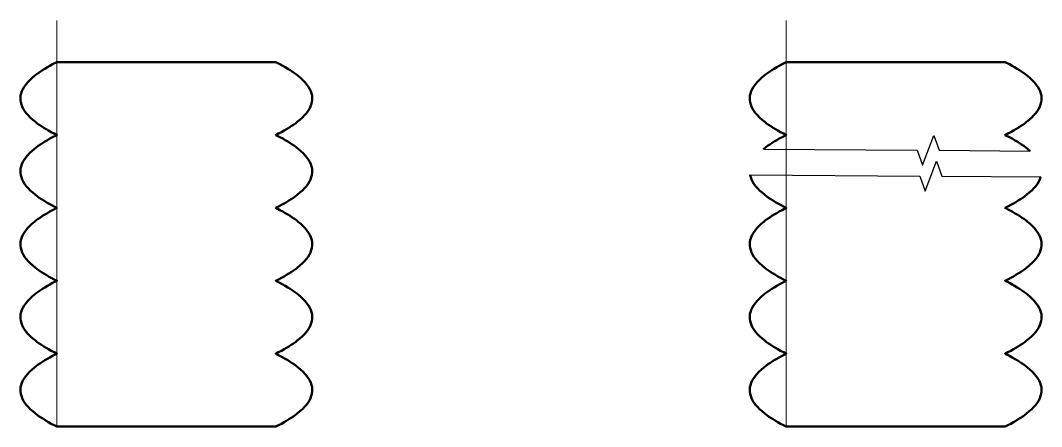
# Model space of a CAD drawing. Header units: millimetres. Extents: x -0.1 to 5.31, y -0.35 to 3.02.
# Drawn here: x -0.1 to 2.7, y 0 to 1.114 of the extents above; entities that cross this region are included whole.
import ezdxf

# ---------------------------------------------------------------- set-up
doc = ezdxf.new("R2010")
doc.units = ezdxf.units.MM
doc.linetypes.add('AM_ISO08W050', pattern=[18, 12, -1.5, 3, -1.5])
for name, color, linetype, lineweight in [('AM_0', 7, 'Continuous', 50), ('AM_4', 3, 'Continuous', 25), ('AM_7', 4, 'AM_ISO08W050', 20)]:
    doc.layers.add(name, color=color, linetype=linetype, lineweight=lineweight)

msp = doc.modelspace()

# ---------------------------------------------------------------- linework, layer by layer
at = {"layer": 'AM_0'}
for p, q in [((0, 1), (0.6002, 1)), ((2, 1), (2.6002, 1)), ((0, 0), (0.6002, 0)), ((2, 0), (2.6002, 0))]:
    msp.add_line(p, q, dxfattribs=at)
for points in [[(0, 0.8), (0, 0.8), (-0.0078, 0.804), (-0.0078, 0.804), (-0.0154, 0.808), (-0.0154, 0.808), (-0.0226, 0.812), (-0.0226, 0.812), (-0.0294, 0.816), (-0.0294, 0.816), (-0.036, 0.82), (-0.036, 0.82), (-0.0422, 0.824), (-0.0422, 0.824), (-0.0482, 0.828), (-0.0482, 0.828), (-0.0538, 0.832), (-0.0538, 0.832), (-0.059, 0.836), (-0.059, 0.836), (-0.059, 0.836), (-0.0664, 0.842), (-0.0664, 0.842), (-0.0664, 0.842), (-0.073, 0.848), (-0.073, 0.848), (-0.073, 0.848), (-0.0788, 0.854), (-0.0788, 0.854), (-0.0788, 0.854), (-0.084, 0.86), (-0.084, 0.86), (-0.084, 0.86), (-0.0884, 0.866), (-0.0884, 0.866), (-0.0884, 0.866), (-0.0922, 0.872), (-0.0922, 0.872), (-0.0922, 0.872), (-0.0952, 0.878), (-0.0952, 0.878), (-0.0952, 0.878), (-0.0974, 0.884), (-0.0974, 0.884), (-0.0974, 0.884), (-0.099, 0.89), (-0.099, 0.89), (-0.099, 0.89), (-0.0998, 0.896), (-0.0998, 0.896), (-0.0998, 0.896), (-0.1, 0.902), (-0.1, 0.902), (-0.1, 0.902), (-0.0994, 0.908), (-0.0994, 0.908), (-0.0994, 0.908), (-0.098, 0.914), (-0.098, 0.914), (-0.098, 0.914), (-0.096, 0.92), (-0.096, 0.92), (-0.096, 0.92), (-0.0932, 0.926), (-0.0932, 0.926), (-0.0932, 0.926), (-0.0898, 0.932), (-0.0898, 0.932), (-0.0898, 0.932), (-0.0856, 0.938), (-0.0856, 0.938), (-0.0856, 0.938), (-0.0806, 0.944), (-0.0806, 0.944), (-0.0806, 0.944), (-0.075, 0.95), (-0.075, 0.95), (-0.075, 0.95), (-0.0686, 0.956), (-0.0686, 0.956), (-0.0686, 0.956), (-0.0616, 0.962), (-0.0616, 0.962), (-0.0564, 0.966), (-0.0564, 0.966), (-0.051, 0.97), (-0.051, 0.97), (-0.0452, 0.974), (-0.0452, 0.974), (-0.0392, 0.978), (-0.0392, 0.978), (-0.0328, 0.982), (-0.0328, 0.982), (-0.026, 0.986), (-0.026, 0.986), (-0.019, 0.99), (-0.019, 0.99), (-0.0116, 0.994), (-0.0116, 0.994), (0, 1), (0, 1)], [(0.6002, 0.8), (0.6002, 0.8), (0.608, 0.804), (0.608, 0.804), (0.6156, 0.808), (0.6156, 0.808), (0.6228, 0.812), (0.6228, 0.812), (0.6296, 0.816), (0.6296, 0.816), (0.6362, 0.82), (0.6362, 0.82), (0.6424, 0.824), (0.6424, 0.824), (0.6484, 0.828), (0.6484, 0.828), (0.654, 0.832), (0.654, 0.832), (0.6592, 0.836), (0.6592, 0.836), (0.6592, 0.836), (0.6666, 0.842), (0.6666, 0.842), (0.6666, 0.842), (0.6732, 0.848), (0.6732, 0.848), (0.6732, 0.848), (0.679, 0.854), (0.679, 0.854), (0.679, 0.854), (0.6842, 0.86), (0.6842, 0.86), (0.6842, 0.86), (0.6886, 0.866), (0.6886, 0.866), (0.6886, 0.866), (0.6924, 0.872), (0.6924, 0.872), (0.6924, 0.872), (0.6954, 0.878), (0.6954, 0.878), (0.6954, 0.878), (0.6976, 0.884), (0.6976, 0.884), (0.6976, 0.884), (0.6992, 0.89), (0.6992, 0.89), (0.6992, 0.89), (0.7, 0.896), (0.7, 0.896), (0.7, 0.896), (0.7002, 0.902), (0.7002, 0.902), (0.7002, 0.902), (0.6996, 0.908), (0.6996, 0.908), (0.6996, 0.908), (0.6982, 0.914), (0.6982, 0.914), (0.6982, 0.914), (0.6962, 0.92), (0.6962, 0.92), (0.6962, 0.92), (0.6934, 0.926), (0.6934, 0.926), (0.6934, 0.926), (0.69, 0.932), (0.69, 0.932), (0.69, 0.932), (0.6858, 0.938), (0.6858, 0.938), (0.6858, 0.938), (0.6808, 0.944), (0.6808, 0.944), (0.6808, 0.944), (0.6752, 0.95), (0.6752, 0.95), (0.6752, 0.95), (0.6688, 0.956), (0.6688, 0.956), (0.6688, 0.956), (0.6618, 0.962), (0.6618, 0.962), (0.6566, 0.966), (0.6566, 0.966), (0.6512, 0.97), (0.6512, 0.97), (0.6454, 0.974), (0.6454, 0.974), (0.6394, 0.978), (0.6394, 0.978), (0.633, 0.982), (0.633, 0.982), (0.6262, 0.986), (0.6262, 0.986), (0.6192, 0.99), (0.6192, 0.99), (0.6118, 0.994), (0.6118, 0.994), (0.6002, 1), (0.6002, 1)], [(2, 0.8), (2, 0.8), (1.9922, 0.804), (1.9922, 0.804), (1.9846, 0.808), (1.9846, 0.808), (1.9774, 0.812), (1.9774, 0.812), (1.9706, 0.816), (1.9706, 0.816), (1.964, 0.82), (1.964, 0.82), (1.9578, 0.824), (1.9578, 0.824), (1.9518, 0.828), (1.9518, 0.828), (1.9462, 0.832), (1.9462, 0.832), (1.941, 0.836), (1.941, 0.836), (1.941, 0.836), (1.9336, 0.842), (1.9336, 0.842), (1.9336, 0.842), (1.927, 0.848), (1.927, 0.848), (1.927, 0.848), (1.9212, 0.854), (1.9212, 0.854), (1.9212, 0.854), (1.916, 0.86), (1.916, 0.86), (1.916, 0.86), (1.9116, 0.866), (1.9116, 0.866), (1.9116, 0.866), (1.9078, 0.872), (1.9078, 0.872), (1.9078, 0.872), (1.9048, 0.878), (1.9048, 0.878), (1.9048, 0.878), (1.9026, 0.884), (1.9026, 0.884), (1.9026, 0.884), (1.901, 0.89), (1.901, 0.89), (1.901, 0.89), (1.9002, 0.896), (1.9002, 0.896), (1.9002, 0.896), (1.9, 0.902), (1.9, 0.902), (1.9, 0.902), (1.9006, 0.908), (1.9006, 0.908), (1.9006, 0.908), (1.902, 0.914), (1.902, 0.914), (1.902, 0.914), (1.904, 0.92), (1.904, 0.92), (1.904, 0.92), (1.9068, 0.926), (1.9068, 0.926), (1.9068, 0.926), (1.9102, 0.932), (1.9102, 0.932), (1.9102, 0.932), (1.9144, 0.938), (1.9144, 0.938), (1.9144, 0.938), (1.9194, 0.944), (1.9194, 0.944), (1.9194, 0.944), (1.925, 0.95), (1.925, 0.95), (1.925, 0.95), (1.9314, 0.956), (1.9314, 0.956), (1.9314, 0.956), (1.9384, 0.962), (1.9384, 0.962), (1.9436, 0.966), (1.9436, 0.966), (1.949, 0.97), (1.949, 0.97), (1.9548, 0.974), (1.9548, 0.974), (1.9608, 0.978), (1.9608, 0.978), (1.9672, 0.982), (1.9672, 0.982), (1.974, 0.986), (1.974, 0.986), (1.981, 0.99), (1.981, 0.99), (1.9884, 0.994), (1.9884, 0.994), (2, 1), (2, 1)], [(2.6002, 0.8), (2.6002, 0.8), (2.608, 0.804), (2.608, 0.804), (2.6156, 0.808), (2.6156, 0.808), (2.6228, 0.812), (2.6228, 0.812), (2.6296, 0.816), (2.6296, 0.816), (2.6362, 0.82), (2.6362, 0.82), (2.6424, 0.824), (2.6424, 0.824), (2.6484, 0.828), (2.6484, 0.828), (2.654, 0.832), (2.654, 0.832), (2.6592, 0.836), (2.6592, 0.836), (2.6592, 0.836), (2.6666, 0.842), (2.6666, 0.842), (2.6666, 0.842), (2.6732, 0.848), (2.6732, 0.848), (2.6732, 0.848), (2.679, 0.854), (2.679, 0.854), (2.679, 0.854), (2.6842, 0.86), (2.6842, 0.86), (2.6842, 0.86), (2.6886, 0.866), (2.6886, 0.866), (2.6886, 0.866), (2.6924, 0.872), (2.6924, 0.872), (2.6924, 0.872), (2.6954, 0.878), (2.6954, 0.878), (2.6954, 0.878), (2.6976, 0.884), (2.6976, 0.884), (2.6976, 0.884), (2.6992, 0.89), (2.6992, 0.89), (2.6992, 0.89), (2.7, 0.896), (2.7, 0.896), (2.7, 0.896), (2.7002, 0.902), (2.7002, 0.902), (2.7002, 0.902), (2.6996, 0.908), (2.6996, 0.908), (2.6996, 0.908), (2.6982, 0.914), (2.6982, 0.914), (2.6982, 0.914), (2.6962, 0.92), (2.6962, 0.92), (2.6962, 0.92), (2.6934, 0.926), (2.6934, 0.926), (2.6934, 0.926), (2.69, 0.932), (2.69, 0.932), (2.69, 0.932), (2.6858, 0.938), (2.6858, 0.938), (2.6858, 0.938), (2.6808, 0.944), (2.6808, 0.944), (2.6808, 0.944), (2.6752, 0.95), (2.6752, 0.95), (2.6752, 0.95), (2.6688, 0.956), (2.6688, 0.956), (2.6688, 0.956), (2.6618, 0.962), (2.6618, 0.962), (2.6566, 0.966), (2.6566, 0.966), (2.6512, 0.97), (2.6512, 0.97), (2.6454, 0.974), (2.6454, 0.974), (2.6394, 0.978), (2.6394, 0.978), (2.633, 0.982), (2.633, 0.982), (2.6262, 0.986), (2.6262, 0.986), (2.6192, 0.99), (2.6192, 0.99), (2.6118, 0.994), (2.6118, 0.994), (2.6002, 1), (2.6002, 1)], [(0, 0.6), (0, 0.6), (-0.0078, 0.604), (-0.0078, 0.604), (-0.0154, 0.608), (-0.0154, 0.608), (-0.0226, 0.612), (-0.0226, 0.612), (-0.0294, 0.616), (-0.0294, 0.616), (-0.036, 0.62), (-0.036, 0.62), (-0.0422, 0.624), (-0.0422, 0.624), (-0.0482, 0.628), (-0.0482, 0.628), (-0.0538, 0.632), (-0.0538, 0.632), (-0.059, 0.636), (-0.059, 0.636), (-0.059, 0.636), (-0.0664, 0.642), (-0.0664, 0.642), (-0.0664, 0.642), (-0.073, 0.648), (-0.073, 0.648), (-0.073, 0.648), (-0.0788, 0.654), (-0.0788, 0.654), (-0.0788, 0.654), (-0.084, 0.66), (-0.084, 0.66), (-0.084, 0.66), (-0.0884, 0.666), (-0.0884, 0.666), (-0.0884, 0.666), (-0.0922, 0.672), (-0.0922, 0.672), (-0.0922, 0.672), (-0.0952, 0.678), (-0.0952, 0.678), (-0.0952, 0.678), (-0.0974, 0.684), (-0.0974, 0.684), (-0.0974, 0.684), (-0.099, 0.69), (-0.099, 0.69), (-0.099, 0.69), (-0.0998, 0.696), (-0.0998, 0.696), (-0.0998, 0.696), (-0.1, 0.702), (-0.1, 0.702), (-0.1, 0.702), (-0.0994, 0.708), (-0.0994, 0.708), (-0.0994, 0.708), (-0.098, 0.714), (-0.098, 0.714), (-0.098, 0.714), (-0.096, 0.72), (-0.096, 0.72), (-0.096, 0.72), (-0.0932, 0.726), (-0.0932, 0.726), (-0.0932, 0.726), (-0.0898, 0.732), (-0.0898, 0.732), (-0.0898, 0.732), (-0.0856, 0.738), (-0.0856, 0.738), (-0.0856, 0.738), (-0.0806, 0.744), (-0.0806, 0.744), (-0.0806, 0.744), (-0.075, 0.75), (-0.075, 0.75), (-0.075, 0.75), (-0.0686, 0.756), (-0.0686, 0.756), (-0.0686, 0.756), (-0.0616, 0.762), (-0.0616, 0.762), (-0.0564, 0.766), (-0.0564, 0.766), (-0.051, 0.77), (-0.051, 0.77), (-0.0452, 0.774), (-0.0452, 0.774), (-0.0392, 0.778), (-0.0392, 0.778), (-0.0328, 0.782), (-0.0328, 0.782), (-0.026, 0.786), (-0.026, 0.786), (-0.019, 0.79), (-0.019, 0.79), (-0.0116, 0.794), (-0.0116, 0.794), (0, 0.8), (0, 0.8)], [(0.6002, 0.6), (0.6002, 0.6), (0.608, 0.604), (0.608, 0.604), (0.6156, 0.608), (0.6156, 0.608), (0.6228, 0.612), (0.6228, 0.612), (0.6296, 0.616), (0.6296, 0.616), (0.6362, 0.62), (0.6362, 0.62), (0.6424, 0.624), (0.6424, 0.624), (0.6484, 0.628), (0.6484, 0.628), (0.654, 0.632), (0.654, 0.632), (0.6592, 0.636), (0.6592, 0.636), (0.6592, 0.636), (0.6666, 0.642), (0.6666, 0.642), (0.6666, 0.642), (0.6732, 0.648), (0.6732, 0.648), (0.6732, 0.648), (0.679, 0.654), (0.679, 0.654), (0.679, 0.654), (0.6842, 0.66), (0.6842, 0.66), (0.6842, 0.66), (0.6886, 0.666), (0.6886, 0.666), (0.6886, 0.666), (0.6924, 0.672), (0.6924, 0.672), (0.6924, 0.672), (0.6954, 0.678), (0.6954, 0.678), (0.6954, 0.678), (0.6976, 0.684), (0.6976, 0.684), (0.6976, 0.684), (0.6992, 0.69), (0.6992, 0.69), (0.6992, 0.69), (0.7, 0.696), (0.7, 0.696), (0.7, 0.696), (0.7002, 0.702), (0.7002, 0.702), (0.7002, 0.702), (0.6996, 0.708), (0.6996, 0.708), (0.6996, 0.708), (0.6982, 0.714), (0.6982, 0.714), (0.6982, 0.714), (0.6962, 0.72), (0.6962, 0.72), (0.6962, 0.72), (0.6934, 0.726), (0.6934, 0.726), (0.6934, 0.726), (0.69, 0.732), (0.69, 0.732), (0.69, 0.732), (0.6858, 0.738), (0.6858, 0.738), (0.6858, 0.738), (0.6808, 0.744), (0.6808, 0.744), (0.6808, 0.744), (0.6752, 0.75), (0.6752, 0.75), (0.6752, 0.75), (0.6688, 0.756), (0.6688, 0.756), (0.6688, 0.756), (0.6618, 0.762), (0.6618, 0.762), (0.6566, 0.766), (0.6566, 0.766), (0.6512, 0.77), (0.6512, 0.77), (0.6454, 0.774), (0.6454, 0.774), (0.6394, 0.778), (0.6394, 0.778), (0.633, 0.782), (0.633, 0.782), (0.6262, 0.786), (0.6262, 0.786), (0.6192, 0.79), (0.6192, 0.79), (0.6118, 0.794), (0.6118, 0.794), (0.6002, 0.8), (0.6002, 0.8)], [(1.9379, 0.7616), (1.9384, 0.762), (1.9384, 0.762), (1.9436, 0.766), (1.9436, 0.766), (1.949, 0.77), (1.949, 0.77), (1.9548, 0.774), (1.9548, 0.774), (1.9608, 0.778), (1.9608, 0.778), (1.9672, 0.782), (1.9672, 0.782), (1.974, 0.786), (1.974, 0.786), (1.981, 0.79), (1.981, 0.79), (1.9884, 0.794), (1.9884, 0.794), (2, 0.8), (2, 0.8)], [(2.6687, 0.7561), (2.6618, 0.762), (2.6618, 0.762), (2.6566, 0.766), (2.6566, 0.766), (2.6512, 0.77), (2.6512, 0.77), (2.6454, 0.774), (2.6454, 0.774), (2.6394, 0.778), (2.6394, 0.778), (2.633, 0.782), (2.633, 0.782), (2.6262, 0.786), (2.6262, 0.786), (2.6192, 0.79), (2.6192, 0.79), (2.6118, 0.794), (2.6118, 0.794), (2.6002, 0.8), (2.6002, 0.8)], [(2, 0.6), (2, 0.6), (1.9922, 0.604), (1.9922, 0.604), (1.9846, 0.608), (1.9846, 0.608), (1.9774, 0.612), (1.9774, 0.612), (1.9706, 0.616), (1.9706, 0.616), (1.964, 0.62), (1.964, 0.62), (1.9578, 0.624), (1.9578, 0.624), (1.9518, 0.628), (1.9518, 0.628), (1.9462, 0.632), (1.9462, 0.632), (1.941, 0.636), (1.941, 0.636), (1.941, 0.636), (1.9336, 0.642), (1.9336, 0.642), (1.9336, 0.642), (1.927, 0.648), (1.927, 0.648), (1.927, 0.648), (1.9212, 0.654), (1.9212, 0.654), (1.9212, 0.654), (1.916, 0.66), (1.916, 0.66), (1.916, 0.66), (1.9116, 0.666), (1.9116, 0.666), (1.9116, 0.666), (1.9078, 0.672), (1.9078, 0.672), (1.9078, 0.672), (1.9048, 0.678), (1.9048, 0.678), (1.9048, 0.678), (1.9026, 0.684), (1.9026, 0.684), (1.9026, 0.684), (1.901, 0.69), (1.901, 0.69), (1.901, 0.69), (1.9009, 0.6908)], [(2.6002, 0.6), (2.6002, 0.6), (2.608, 0.604), (2.608, 0.604), (2.6156, 0.608), (2.6156, 0.608), (2.6228, 0.612), (2.6228, 0.612), (2.6296, 0.616), (2.6296, 0.616), (2.6362, 0.62), (2.6362, 0.62), (2.6424, 0.624), (2.6424, 0.624), (2.6484, 0.628), (2.6484, 0.628), (2.654, 0.632), (2.654, 0.632), (2.6592, 0.636), (2.6592, 0.636), (2.6592, 0.636), (2.6666, 0.642), (2.6666, 0.642), (2.6666, 0.642), (2.6732, 0.648), (2.6732, 0.648), (2.6732, 0.648), (2.679, 0.654), (2.679, 0.654), (2.679, 0.654), (2.6842, 0.66), (2.6842, 0.66), (2.6842, 0.66), (2.6886, 0.666), (2.6886, 0.666), (2.6886, 0.666), (2.6924, 0.672), (2.6924, 0.672), (2.6924, 0.672), (2.6954, 0.678), (2.6954, 0.678), (2.6954, 0.678), (2.6976, 0.684), (2.6976, 0.684), (2.6976, 0.684), (2.6978, 0.6848)], [(0, 0.4), (0, 0.4), (-0.0078, 0.404), (-0.0078, 0.404), (-0.0154, 0.408), (-0.0154, 0.408), (-0.0226, 0.412), (-0.0226, 0.412), (-0.0294, 0.416), (-0.0294, 0.416), (-0.036, 0.42), (-0.036, 0.42), (-0.0422, 0.424), (-0.0422, 0.424), (-0.0482, 0.428), (-0.0482, 0.428), (-0.0538, 0.432), (-0.0538, 0.432), (-0.059, 0.436), (-0.059, 0.436), (-0.059, 0.436), (-0.0664, 0.442), (-0.0664, 0.442), (-0.0664, 0.442), (-0.073, 0.448), (-0.073, 0.448), (-0.073, 0.448), (-0.0788, 0.454), (-0.0788, 0.454), (-0.0788, 0.454), (-0.084, 0.46), (-0.084, 0.46), (-0.084, 0.46), (-0.0884, 0.466), (-0.0884, 0.466), (-0.0884, 0.466), (-0.0922, 0.472), (-0.0922, 0.472), (-0.0922, 0.472), (-0.0952, 0.478), (-0.0952, 0.478), (-0.0952, 0.478), (-0.0974, 0.484), (-0.0974, 0.484), (-0.0974, 0.484), (-0.099, 0.49), (-0.099, 0.49), (-0.099, 0.49), (-0.0998, 0.496), (-0.0998, 0.496), (-0.0998, 0.496), (-0.1, 0.502), (-0.1, 0.502), (-0.1, 0.502), (-0.0994, 0.508), (-0.0994, 0.508), (-0.0994, 0.508), (-0.098, 0.514), (-0.098, 0.514), (-0.098, 0.514), (-0.096, 0.52), (-0.096, 0.52), (-0.096, 0.52), (-0.0932, 0.526), (-0.0932, 0.526), (-0.0932, 0.526), (-0.0898, 0.532), (-0.0898, 0.532), (-0.0898, 0.532), (-0.0856, 0.538), (-0.0856, 0.538), (-0.0856, 0.538), (-0.0806, 0.544), (-0.0806, 0.544), (-0.0806, 0.544), (-0.075, 0.55), (-0.075, 0.55), (-0.075, 0.55), (-0.0686, 0.556), (-0.0686, 0.556), (-0.0686, 0.556), (-0.0616, 0.562), (-0.0616, 0.562), (-0.0564, 0.566), (-0.0564, 0.566), (-0.051, 0.57), (-0.051, 0.57), (-0.0452, 0.574), (-0.0452, 0.574), (-0.0392, 0.578), (-0.0392, 0.578), (-0.0328, 0.582), (-0.0328, 0.582), (-0.026, 0.586), (-0.026, 0.586), (-0.019, 0.59), (-0.019, 0.59), (-0.0116, 0.594), (-0.0116, 0.594), (0, 0.6), (0, 0.6)], [(0.6002, 0.4), (0.6002, 0.4), (0.608, 0.404), (0.608, 0.404), (0.6156, 0.408), (0.6156, 0.408), (0.6228, 0.412), (0.6228, 0.412), (0.6296, 0.416), (0.6296, 0.416), (0.6362, 0.42), (0.6362, 0.42), (0.6424, 0.424), (0.6424, 0.424), (0.6484, 0.428), (0.6484, 0.428), (0.654, 0.432), (0.654, 0.432), (0.6592, 0.436), (0.6592, 0.436), (0.6592, 0.436), (0.6666, 0.442), (0.6666, 0.442), (0.6666, 0.442), (0.6732, 0.448), (0.6732, 0.448), (0.6732, 0.448), (0.679, 0.454), (0.679, 0.454), (0.679, 0.454), (0.6842, 0.46), (0.6842, 0.46), (0.6842, 0.46), (0.6886, 0.466), (0.6886, 0.466), (0.6886, 0.466), (0.6924, 0.472), (0.6924, 0.472), (0.6924, 0.472), (0.6954, 0.478), (0.6954, 0.478), (0.6954, 0.478), (0.6976, 0.484), (0.6976, 0.484), (0.6976, 0.484), (0.6992, 0.49), (0.6992, 0.49), (0.6992, 0.49), (0.7, 0.496), (0.7, 0.496), (0.7, 0.496), (0.7002, 0.502), (0.7002, 0.502), (0.7002, 0.502), (0.6996, 0.508), (0.6996, 0.508), (0.6996, 0.508), (0.6982, 0.514), (0.6982, 0.514), (0.6982, 0.514), (0.6962, 0.52), (0.6962, 0.52), (0.6962, 0.52), (0.6934, 0.526), (0.6934, 0.526), (0.6934, 0.526), (0.69, 0.532), (0.69, 0.532), (0.69, 0.532), (0.6858, 0.538), (0.6858, 0.538), (0.6858, 0.538), (0.6808, 0.544), (0.6808, 0.544), (0.6808, 0.544), (0.6752, 0.55), (0.6752, 0.55), (0.6752, 0.55), (0.6688, 0.556), (0.6688, 0.556), (0.6688, 0.556), (0.6618, 0.562), (0.6618, 0.562), (0.6566, 0.566), (0.6566, 0.566), (0.6512, 0.57), (0.6512, 0.57), (0.6454, 0.574), (0.6454, 0.574), (0.6394, 0.578), (0.6394, 0.578), (0.633, 0.582), (0.633, 0.582), (0.6262, 0.586), (0.6262, 0.586), (0.6192, 0.59), (0.6192, 0.59), (0.6118, 0.594), (0.6118, 0.594), (0.6002, 0.6), (0.6002, 0.6)], [(2, 0.4), (2, 0.4), (1.9922, 0.404), (1.9922, 0.404), (1.9846, 0.408), (1.9846, 0.408), (1.9774, 0.412), (1.9774, 0.412), (1.9706, 0.416), (1.9706, 0.416), (1.964, 0.42), (1.964, 0.42), (1.9578, 0.424), (1.9578, 0.424), (1.9518, 0.428), (1.9518, 0.428), (1.9462, 0.432), (1.9462, 0.432), (1.941, 0.436), (1.941, 0.436), (1.941, 0.436), (1.9336, 0.442), (1.9336, 0.442), (1.9336, 0.442), (1.927, 0.448), (1.927, 0.448), (1.927, 0.448), (1.9212, 0.454), (1.9212, 0.454), (1.9212, 0.454), (1.916, 0.46), (1.916, 0.46), (1.916, 0.46), (1.9116, 0.466), (1.9116, 0.466), (1.9116, 0.466), (1.9078, 0.472), (1.9078, 0.472), (1.9078, 0.472), (1.9048, 0.478), (1.9048, 0.478), (1.9048, 0.478), (1.9026, 0.484), (1.9026, 0.484), (1.9026, 0.484), (1.901, 0.49), (1.901, 0.49), (1.901, 0.49), (1.9002, 0.496), (1.9002, 0.496), (1.9002, 0.496), (1.9, 0.502), (1.9, 0.502), (1.9, 0.502), (1.9006, 0.508), (1.9006, 0.508), (1.9006, 0.508), (1.902, 0.514), (1.902, 0.514), (1.902, 0.514), (1.904, 0.52), (1.904, 0.52), (1.904, 0.52), (1.9068, 0.526), (1.9068, 0.526), (1.9068, 0.526), (1.9102, 0.532), (1.9102, 0.532), (1.9102, 0.532), (1.9144, 0.538), (1.9144, 0.538), (1.9144, 0.538), (1.9194, 0.544), (1.9194, 0.544), (1.9194, 0.544), (1.925, 0.55), (1.925, 0.55), (1.925, 0.55), (1.9314, 0.556), (1.9314, 0.556), (1.9314, 0.556), (1.9384, 0.562), (1.9384, 0.562), (1.9436, 0.566), (1.9436, 0.566), (1.949, 0.57), (1.949, 0.57), (1.9548, 0.574), (1.9548, 0.574), (1.9608, 0.578), (1.9608, 0.578), (1.9672, 0.582), (1.9672, 0.582), (1.974, 0.586), (1.974, 0.586), (1.981, 0.59), (1.981, 0.59), (1.9884, 0.594), (1.9884, 0.594), (2, 0.6), (2, 0.6)], [(2.6002, 0.4), (2.6002, 0.4), (2.608, 0.404), (2.608, 0.404), (2.6156, 0.408), (2.6156, 0.408), (2.6228, 0.412), (2.6228, 0.412), (2.6296, 0.416), (2.6296, 0.416), (2.6362, 0.42), (2.6362, 0.42), (2.6424, 0.424), (2.6424, 0.424), (2.6484, 0.428), (2.6484, 0.428), (2.654, 0.432), (2.654, 0.432), (2.6592, 0.436), (2.6592, 0.436), (2.6592, 0.436), (2.6666, 0.442), (2.6666, 0.442), (2.6666, 0.442), (2.6732, 0.448), (2.6732, 0.448), (2.6732, 0.448), (2.679, 0.454), (2.679, 0.454), (2.679, 0.454), (2.6842, 0.46), (2.6842, 0.46), (2.6842, 0.46), (2.6886, 0.466), (2.6886, 0.466), (2.6886, 0.466), (2.6924, 0.472), (2.6924, 0.472), (2.6924, 0.472), (2.6954, 0.478), (2.6954, 0.478), (2.6954, 0.478), (2.6976, 0.484), (2.6976, 0.484), (2.6976, 0.484), (2.6992, 0.49), (2.6992, 0.49), (2.6992, 0.49), (2.7, 0.496), (2.7, 0.496), (2.7, 0.496), (2.7002, 0.502), (2.7002, 0.502), (2.7002, 0.502), (2.6996, 0.508), (2.6996, 0.508), (2.6996, 0.508), (2.6982, 0.514), (2.6982, 0.514), (2.6982, 0.514), (2.6962, 0.52), (2.6962, 0.52), (2.6962, 0.52), (2.6934, 0.526), (2.6934, 0.526), (2.6934, 0.526), (2.69, 0.532), (2.69, 0.532), (2.69, 0.532), (2.6858, 0.538), (2.6858, 0.538), (2.6858, 0.538), (2.6808, 0.544), (2.6808, 0.544), (2.6808, 0.544), (2.6752, 0.55), (2.6752, 0.55), (2.6752, 0.55), (2.6688, 0.556), (2.6688, 0.556), (2.6688, 0.556), (2.6618, 0.562), (2.6618, 0.562), (2.6566, 0.566), (2.6566, 0.566), (2.6512, 0.57), (2.6512, 0.57), (2.6454, 0.574), (2.6454, 0.574), (2.6394, 0.578), (2.6394, 0.578), (2.633, 0.582), (2.633, 0.582), (2.6262, 0.586), (2.6262, 0.586), (2.6192, 0.59), (2.6192, 0.59), (2.6118, 0.594), (2.6118, 0.594), (2.6002, 0.6), (2.6002, 0.6)], [(0, 0.2), (0, 0.2), (-0.0078, 0.204), (-0.0078, 0.204), (-0.0154, 0.208), (-0.0154, 0.208), (-0.0226, 0.212), (-0.0226, 0.212), (-0.0294, 0.216), (-0.0294, 0.216), (-0.036, 0.22), (-0.036, 0.22), (-0.0422, 0.224), (-0.0422, 0.224), (-0.0482, 0.228), (-0.0482, 0.228), (-0.0538, 0.232), (-0.0538, 0.232), (-0.059, 0.236), (-0.059, 0.236), (-0.059, 0.236), (-0.0664, 0.242), (-0.0664, 0.242), (-0.0664, 0.242), (-0.073, 0.248), (-0.073, 0.248), (-0.073, 0.248), (-0.0788, 0.254), (-0.0788, 0.254), (-0.0788, 0.254), (-0.084, 0.26), (-0.084, 0.26), (-0.084, 0.26), (-0.0884, 0.266), (-0.0884, 0.266), (-0.0884, 0.266), (-0.0922, 0.272), (-0.0922, 0.272), (-0.0922, 0.272), (-0.0952, 0.278), (-0.0952, 0.278), (-0.0952, 0.278), (-0.0974, 0.284), (-0.0974, 0.284), (-0.0974, 0.284), (-0.099, 0.29), (-0.099, 0.29), (-0.099, 0.29), (-0.0998, 0.296), (-0.0998, 0.296), (-0.0998, 0.296), (-0.1, 0.302), (-0.1, 0.302), (-0.1, 0.302), (-0.0994, 0.308), (-0.0994, 0.308), (-0.0994, 0.308), (-0.098, 0.314), (-0.098, 0.314), (-0.098, 0.314), (-0.096, 0.32), (-0.096, 0.32), (-0.096, 0.32), (-0.0932, 0.326), (-0.0932, 0.326), (-0.0932, 0.326), (-0.0898, 0.332), (-0.0898, 0.332), (-0.0898, 0.332), (-0.0856, 0.338), (-0.0856, 0.338), (-0.0856, 0.338), (-0.0806, 0.344), (-0.0806, 0.344), (-0.0806, 0.344), (-0.075, 0.35), (-0.075, 0.35), (-0.075, 0.35), (-0.0686, 0.356), (-0.0686, 0.356), (-0.0686, 0.356), (-0.0616, 0.362), (-0.0616, 0.362), (-0.0564, 0.366), (-0.0564, 0.366), (-0.051, 0.37), (-0.051, 0.37), (-0.0452, 0.374), (-0.0452, 0.374), (-0.0392, 0.378), (-0.0392, 0.378), (-0.0328, 0.382), (-0.0328, 0.382), (-0.026, 0.386), (-0.026, 0.386), (-0.019, 0.39), (-0.019, 0.39), (-0.0116, 0.394), (-0.0116, 0.394), (0, 0.4), (0, 0.4)], [(0.6002, 0.2), (0.6002, 0.2), (0.608, 0.204), (0.608, 0.204), (0.6156, 0.208), (0.6156, 0.208), (0.6228, 0.212), (0.6228, 0.212), (0.6296, 0.216), (0.6296, 0.216), (0.6362, 0.22), (0.6362, 0.22), (0.6424, 0.224), (0.6424, 0.224), (0.6484, 0.228), (0.6484, 0.228), (0.654, 0.232), (0.654, 0.232), (0.6592, 0.236), (0.6592, 0.236), (0.6592, 0.236), (0.6666, 0.242), (0.6666, 0.242), (0.6666, 0.242), (0.6732, 0.248), (0.6732, 0.248), (0.6732, 0.248), (0.679, 0.254), (0.679, 0.254), (0.679, 0.254), (0.6842, 0.26), (0.6842, 0.26), (0.6842, 0.26), (0.6886, 0.266), (0.6886, 0.266), (0.6886, 0.266), (0.6924, 0.272), (0.6924, 0.272), (0.6924, 0.272), (0.6954, 0.278), (0.6954, 0.278), (0.6954, 0.278), (0.6976, 0.284), (0.6976, 0.284), (0.6976, 0.284), (0.6992, 0.29), (0.6992, 0.29), (0.6992, 0.29), (0.7, 0.296), (0.7, 0.296), (0.7, 0.296), (0.7002, 0.302), (0.7002, 0.302), (0.7002, 0.302), (0.6996, 0.308), (0.6996, 0.308), (0.6996, 0.308), (0.6982, 0.314), (0.6982, 0.314), (0.6982, 0.314), (0.6962, 0.32), (0.6962, 0.32), (0.6962, 0.32), (0.6934, 0.326), (0.6934, 0.326), (0.6934, 0.326), (0.69, 0.332), (0.69, 0.332), (0.69, 0.332), (0.6858, 0.338), (0.6858, 0.338), (0.6858, 0.338), (0.6808, 0.344), (0.6808, 0.344), (0.6808, 0.344), (0.6752, 0.35), (0.6752, 0.35), (0.6752, 0.35), (0.6688, 0.356), (0.6688, 0.356), (0.6688, 0.356), (0.6618, 0.362), (0.6618, 0.362), (0.6566, 0.366), (0.6566, 0.366), (0.6512, 0.37), (0.6512, 0.37), (0.6454, 0.374), (0.6454, 0.374), (0.6394, 0.378), (0.6394, 0.378), (0.633, 0.382), (0.633, 0.382), (0.6262, 0.386), (0.6262, 0.386), (0.6192, 0.39), (0.6192, 0.39), (0.6118, 0.394), (0.6118, 0.394), (0.6002, 0.4), (0.6002, 0.4)], [(2, 0.2), (2, 0.2), (1.9922, 0.204), (1.9922, 0.204), (1.9846, 0.208), (1.9846, 0.208), (1.9774, 0.212), (1.9774, 0.212), (1.9706, 0.216), (1.9706, 0.216), (1.964, 0.22), (1.964, 0.22), (1.9578, 0.224), (1.9578, 0.224), (1.9518, 0.228), (1.9518, 0.228), (1.9462, 0.232), (1.9462, 0.232), (1.941, 0.236), (1.941, 0.236), (1.941, 0.236), (1.9336, 0.242), (1.9336, 0.242), (1.9336, 0.242), (1.927, 0.248), (1.927, 0.248), (1.927, 0.248), (1.9212, 0.254), (1.9212, 0.254), (1.9212, 0.254), (1.916, 0.26), (1.916, 0.26), (1.916, 0.26), (1.9116, 0.266), (1.9116, 0.266), (1.9116, 0.266), (1.9078, 0.272), (1.9078, 0.272), (1.9078, 0.272), (1.9048, 0.278), (1.9048, 0.278), (1.9048, 0.278), (1.9026, 0.284), (1.9026, 0.284), (1.9026, 0.284), (1.901, 0.29), (1.901, 0.29), (1.901, 0.29), (1.9002, 0.296), (1.9002, 0.296), (1.9002, 0.296), (1.9, 0.302), (1.9, 0.302), (1.9, 0.302), (1.9006, 0.308), (1.9006, 0.308), (1.9006, 0.308), (1.902, 0.314), (1.902, 0.314), (1.902, 0.314), (1.904, 0.32), (1.904, 0.32), (1.904, 0.32), (1.9068, 0.326), (1.9068, 0.326), (1.9068, 0.326), (1.9102, 0.332), (1.9102, 0.332), (1.9102, 0.332), (1.9144, 0.338), (1.9144, 0.338), (1.9144, 0.338), (1.9194, 0.344), (1.9194, 0.344), (1.9194, 0.344), (1.925, 0.35), (1.925, 0.35), (1.925, 0.35), (1.9314, 0.356), (1.9314, 0.356), (1.9314, 0.356), (1.9384, 0.362), (1.9384, 0.362), (1.9436, 0.366), (1.9436, 0.366), (1.949, 0.37), (1.949, 0.37), (1.9548, 0.374), (1.9548, 0.374), (1.9608, 0.378), (1.9608, 0.378), (1.9672, 0.382), (1.9672, 0.382), (1.974, 0.386), (1.974, 0.386), (1.981, 0.39), (1.981, 0.39), (1.9884, 0.394), (1.9884, 0.394), (2, 0.4), (2, 0.4)], [(2.6002, 0.2), (2.6002, 0.2), (2.608, 0.204), (2.608, 0.204), (2.6156, 0.208), (2.6156, 0.208), (2.6228, 0.212), (2.6228, 0.212), (2.6296, 0.216), (2.6296, 0.216), (2.6362, 0.22), (2.6362, 0.22), (2.6424, 0.224), (2.6424, 0.224), (2.6484, 0.228), (2.6484, 0.228), (2.654, 0.232), (2.654, 0.232), (2.6592, 0.236), (2.6592, 0.236), (2.6592, 0.236), (2.6666, 0.242), (2.6666, 0.242), (2.6666, 0.242), (2.6732, 0.248), (2.6732, 0.248), (2.6732, 0.248), (2.679, 0.254), (2.679, 0.254), (2.679, 0.254), (2.6842, 0.26), (2.6842, 0.26), (2.6842, 0.26), (2.6886, 0.266), (2.6886, 0.266), (2.6886, 0.266), (2.6924, 0.272), (2.6924, 0.272), (2.6924, 0.272), (2.6954, 0.278), (2.6954, 0.278), (2.6954, 0.278), (2.6976, 0.284), (2.6976, 0.284), (2.6976, 0.284), (2.6992, 0.29), (2.6992, 0.29), (2.6992, 0.29), (2.7, 0.296), (2.7, 0.296), (2.7, 0.296), (2.7002, 0.302), (2.7002, 0.302), (2.7002, 0.302), (2.6996, 0.308), (2.6996, 0.308), (2.6996, 0.308), (2.6982, 0.314), (2.6982, 0.314), (2.6982, 0.314), (2.6962, 0.32), (2.6962, 0.32), (2.6962, 0.32), (2.6934, 0.326), (2.6934, 0.326), (2.6934, 0.326), (2.69, 0.332), (2.69, 0.332), (2.69, 0.332), (2.6858, 0.338), (2.6858, 0.338), (2.6858, 0.338), (2.6808, 0.344), (2.6808, 0.344), (2.6808, 0.344), (2.6752, 0.35), (2.6752, 0.35), (2.6752, 0.35), (2.6688, 0.356), (2.6688, 0.356), (2.6688, 0.356), (2.6618, 0.362), (2.6618, 0.362), (2.6566, 0.366), (2.6566, 0.366), (2.6512, 0.37), (2.6512, 0.37), (2.6454, 0.374), (2.6454, 0.374), (2.6394, 0.378), (2.6394, 0.378), (2.633, 0.382), (2.633, 0.382), (2.6262, 0.386), (2.6262, 0.386), (2.6192, 0.39), (2.6192, 0.39), (2.6118, 0.394), (2.6118, 0.394), (2.6002, 0.4), (2.6002, 0.4)], [(0, 0), (0, 0), (-0.0078, 0.004), (-0.0078, 0.004), (-0.0154, 0.008), (-0.0154, 0.008), (-0.0226, 0.012), (-0.0226, 0.012), (-0.0294, 0.016), (-0.0294, 0.016), (-0.036, 0.02), (-0.036, 0.02), (-0.0422, 0.024), (-0.0422, 0.024), (-0.0482, 0.028), (-0.0482, 0.028), (-0.0538, 0.032), (-0.0538, 0.032), (-0.059, 0.036), (-0.059, 0.036), (-0.059, 0.036), (-0.0664, 0.042), (-0.0664, 0.042), (-0.0664, 0.042), (-0.073, 0.048), (-0.073, 0.048), (-0.073, 0.048), (-0.0788, 0.054), (-0.0788, 0.054), (-0.0788, 0.054), (-0.084, 0.06), (-0.084, 0.06), (-0.084, 0.06), (-0.0884, 0.066), (-0.0884, 0.066), (-0.0884, 0.066), (-0.0922, 0.072), (-0.0922, 0.072), (-0.0922, 0.072), (-0.0952, 0.078), (-0.0952, 0.078), (-0.0952, 0.078), (-0.0974, 0.084), (-0.0974, 0.084), (-0.0974, 0.084), (-0.099, 0.09), (-0.099, 0.09), (-0.099, 0.09), (-0.0998, 0.096), (-0.0998, 0.096), (-0.0998, 0.096), (-0.1, 0.102), (-0.1, 0.102), (-0.1, 0.102), (-0.0994, 0.108), (-0.0994, 0.108), (-0.0994, 0.108), (-0.098, 0.114), (-0.098, 0.114), (-0.098, 0.114), (-0.096, 0.12), (-0.096, 0.12), (-0.096, 0.12), (-0.0932, 0.126), (-0.0932, 0.126), (-0.0932, 0.126), (-0.0898, 0.132), (-0.0898, 0.132), (-0.0898, 0.132), (-0.0856, 0.138), (-0.0856, 0.138), (-0.0856, 0.138), (-0.0806, 0.144), (-0.0806, 0.144), (-0.0806, 0.144), (-0.075, 0.15), (-0.075, 0.15), (-0.075, 0.15), (-0.0686, 0.156), (-0.0686, 0.156), (-0.0686, 0.156), (-0.0616, 0.162), (-0.0616, 0.162), (-0.0564, 0.166), (-0.0564, 0.166), (-0.051, 0.17), (-0.051, 0.17), (-0.0452, 0.174), (-0.0452, 0.174), (-0.0392, 0.178), (-0.0392, 0.178), (-0.0328, 0.182), (-0.0328, 0.182), (-0.026, 0.186), (-0.026, 0.186), (-0.019, 0.19), (-0.019, 0.19), (-0.0116, 0.194), (-0.0116, 0.194), (0, 0.2), (0, 0.2)], [(0.6002, 0), (0.6002, 0), (0.608, 0.004), (0.608, 0.004), (0.6156, 0.008), (0.6156, 0.008), (0.6228, 0.012), (0.6228, 0.012), (0.6296, 0.016), (0.6296, 0.016), (0.6362, 0.02), (0.6362, 0.02), (0.6424, 0.024), (0.6424, 0.024), (0.6484, 0.028), (0.6484, 0.028), (0.654, 0.032), (0.654, 0.032), (0.6592, 0.036), (0.6592, 0.036), (0.6592, 0.036), (0.6666, 0.042), (0.6666, 0.042), (0.6666, 0.042), (0.6732, 0.048), (0.6732, 0.048), (0.6732, 0.048), (0.679, 0.054), (0.679, 0.054), (0.679, 0.054), (0.6842, 0.06), (0.6842, 0.06), (0.6842, 0.06), (0.6886, 0.066), (0.6886, 0.066), (0.6886, 0.066), (0.6924, 0.072), (0.6924, 0.072), (0.6924, 0.072), (0.6954, 0.078), (0.6954, 0.078), (0.6954, 0.078), (0.6976, 0.084), (0.6976, 0.084), (0.6976, 0.084), (0.6992, 0.09), (0.6992, 0.09), (0.6992, 0.09), (0.7, 0.096), (0.7, 0.096), (0.7, 0.096), (0.7002, 0.102), (0.7002, 0.102), (0.7002, 0.102), (0.6996, 0.108), (0.6996, 0.108), (0.6996, 0.108), (0.6982, 0.114), (0.6982, 0.114), (0.6982, 0.114), (0.6962, 0.12), (0.6962, 0.12), (0.6962, 0.12), (0.6934, 0.126), (0.6934, 0.126), (0.6934, 0.126), (0.69, 0.132), (0.69, 0.132), (0.69, 0.132), (0.6858, 0.138), (0.6858, 0.138), (0.6858, 0.138), (0.6808, 0.144), (0.6808, 0.144), (0.6808, 0.144), (0.6752, 0.15), (0.6752, 0.15), (0.6752, 0.15), (0.6688, 0.156), (0.6688, 0.156), (0.6688, 0.156), (0.6618, 0.162), (0.6618, 0.162), (0.6566, 0.166), (0.6566, 0.166), (0.6512, 0.17), (0.6512, 0.17), (0.6454, 0.174), (0.6454, 0.174), (0.6394, 0.178), (0.6394, 0.178), (0.633, 0.182), (0.633, 0.182), (0.6262, 0.186), (0.6262, 0.186), (0.6192, 0.19), (0.6192, 0.19), (0.6118, 0.194), (0.6118, 0.194), (0.6002, 0.2), (0.6002, 0.2)], [(2, 0), (2, 0), (1.9922, 0.004), (1.9922, 0.004), (1.9846, 0.008), (1.9846, 0.008), (1.9774, 0.012), (1.9774, 0.012), (1.9706, 0.016), (1.9706, 0.016), (1.964, 0.02), (1.964, 0.02), (1.9578, 0.024), (1.9578, 0.024), (1.9518, 0.028), (1.9518, 0.028), (1.9462, 0.032), (1.9462, 0.032), (1.941, 0.036), (1.941, 0.036), (1.941, 0.036), (1.9336, 0.042), (1.9336, 0.042), (1.9336, 0.042), (1.927, 0.048), (1.927, 0.048), (1.927, 0.048), (1.9212, 0.054), (1.9212, 0.054), (1.9212, 0.054), (1.916, 0.06), (1.916, 0.06), (1.916, 0.06), (1.9116, 0.066), (1.9116, 0.066), (1.9116, 0.066), (1.9078, 0.072), (1.9078, 0.072), (1.9078, 0.072), (1.9048, 0.078), (1.9048, 0.078), (1.9048, 0.078), (1.9026, 0.084), (1.9026, 0.084), (1.9026, 0.084), (1.901, 0.09), (1.901, 0.09), (1.901, 0.09), (1.9002, 0.096), (1.9002, 0.096), (1.9002, 0.096), (1.9, 0.102), (1.9, 0.102), (1.9, 0.102), (1.9006, 0.108), (1.9006, 0.108), (1.9006, 0.108), (1.902, 0.114), (1.902, 0.114), (1.902, 0.114), (1.904, 0.12), (1.904, 0.12), (1.904, 0.12), (1.9068, 0.126), (1.9068, 0.126), (1.9068, 0.126), (1.9102, 0.132), (1.9102, 0.132), (1.9102, 0.132), (1.9144, 0.138), (1.9144, 0.138), (1.9144, 0.138), (1.9194, 0.144), (1.9194, 0.144), (1.9194, 0.144), (1.925, 0.15), (1.925, 0.15), (1.925, 0.15), (1.9314, 0.156), (1.9314, 0.156), (1.9314, 0.156), (1.9384, 0.162), (1.9384, 0.162), (1.9436, 0.166), (1.9436, 0.166), (1.949, 0.17), (1.949, 0.17), (1.9548, 0.174), (1.9548, 0.174), (1.9608, 0.178), (1.9608, 0.178), (1.9672, 0.182), (1.9672, 0.182), (1.974, 0.186), (1.974, 0.186), (1.981, 0.19), (1.981, 0.19), (1.9884, 0.194), (1.9884, 0.194), (2, 0.2), (2, 0.2)], [(2.6002, 0), (2.6002, 0), (2.608, 0.004), (2.608, 0.004), (2.6156, 0.008), (2.6156, 0.008), (2.6228, 0.012), (2.6228, 0.012), (2.6296, 0.016), (2.6296, 0.016), (2.6362, 0.02), (2.6362, 0.02), (2.6424, 0.024), (2.6424, 0.024), (2.6484, 0.028), (2.6484, 0.028), (2.654, 0.032), (2.654, 0.032), (2.6592, 0.036), (2.6592, 0.036), (2.6592, 0.036), (2.6666, 0.042), (2.6666, 0.042), (2.6666, 0.042), (2.6732, 0.048), (2.6732, 0.048), (2.6732, 0.048), (2.679, 0.054), (2.679, 0.054), (2.679, 0.054), (2.6842, 0.06), (2.6842, 0.06), (2.6842, 0.06), (2.6886, 0.066), (2.6886, 0.066), (2.6886, 0.066), (2.6924, 0.072), (2.6924, 0.072), (2.6924, 0.072), (2.6954, 0.078), (2.6954, 0.078), (2.6954, 0.078), (2.6976, 0.084), (2.6976, 0.084), (2.6976, 0.084), (2.6992, 0.09), (2.6992, 0.09), (2.6992, 0.09), (2.7, 0.096), (2.7, 0.096), (2.7, 0.096), (2.7002, 0.102), (2.7002, 0.102), (2.7002, 0.102), (2.6996, 0.108), (2.6996, 0.108), (2.6996, 0.108), (2.6982, 0.114), (2.6982, 0.114), (2.6982, 0.114), (2.6962, 0.12), (2.6962, 0.12), (2.6962, 0.12), (2.6934, 0.126), (2.6934, 0.126), (2.6934, 0.126), (2.69, 0.132), (2.69, 0.132), (2.69, 0.132), (2.6858, 0.138), (2.6858, 0.138), (2.6858, 0.138), (2.6808, 0.144), (2.6808, 0.144), (2.6808, 0.144), (2.6752, 0.15), (2.6752, 0.15), (2.6752, 0.15), (2.6688, 0.156), (2.6688, 0.156), (2.6688, 0.156), (2.6618, 0.162), (2.6618, 0.162), (2.6566, 0.166), (2.6566, 0.166), (2.6512, 0.17), (2.6512, 0.17), (2.6454, 0.174), (2.6454, 0.174), (2.6394, 0.178), (2.6394, 0.178), (2.633, 0.182), (2.633, 0.182), (2.6262, 0.186), (2.6262, 0.186), (2.6192, 0.19), (2.6192, 0.19), (2.6118, 0.194), (2.6118, 0.194), (2.6002, 0.2), (2.6002, 0.2)]]:
    msp.add_lwpolyline(points, dxfattribs=at)
msp.add_lwpolyline([(2.6688, 0.756), (2.6688, 0.756)], close=True, dxfattribs=at)
at = {"layer": 'AM_4', "linetype": 'Continuous'}
for points in [[(1.9379, 0.7616), (2.3593, 0.7584), (2.3739, 0.7173), (2.4044, 0.7991), (2.419, 0.758), (2.6687, 0.7561)], [(1.9009, 0.6908), (2.3667, 0.6873), (2.3813, 0.6461), (2.4118, 0.7279), (2.4264, 0.6868), (2.6978, 0.6848)]]:
    msp.add_lwpolyline(points, dxfattribs=at)
at = {"layer": 'AM_7'}
for p, q in [((0, 0), (0, 1.1144)), ((2, 0), (2, 1.1144))]:
    msp.add_line(p, q, dxfattribs=at)

doc.saveas('drawing.dxf')
